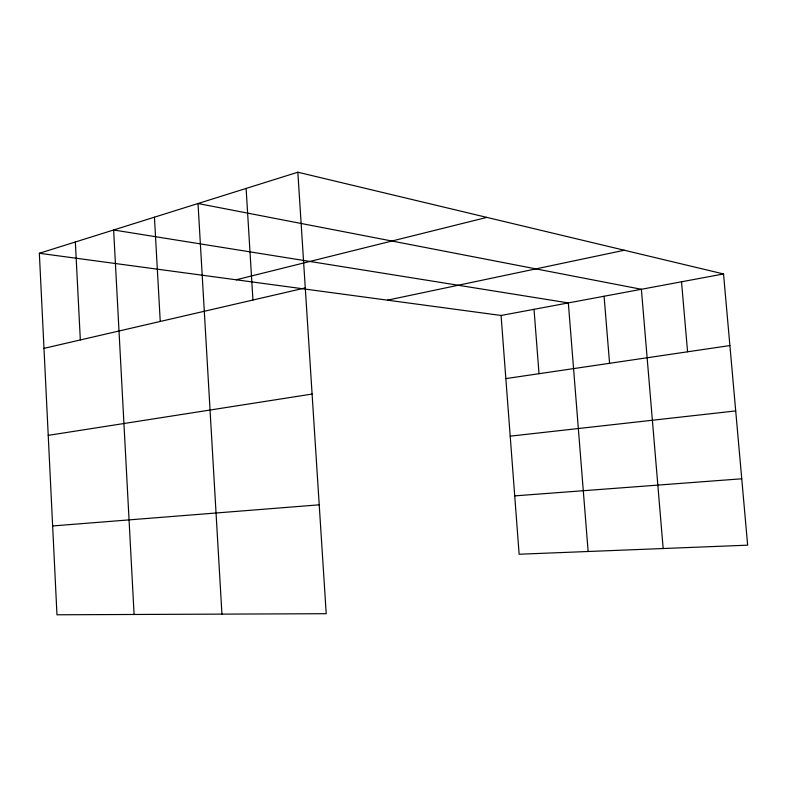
<?xml version="1.0" encoding="UTF-8"?>
<svg xmlns="http://www.w3.org/2000/svg" width="787" height="787" viewBox="0 0 787 787"><rect width="100%" height="100%" fill="white"/><g stroke="black" fill="none" stroke-linecap="round" stroke-linejoin="round"><path stroke-width="1.18" d="M39.35 253.276L297.84 172.215L723.528 273.955L747.65 545.175L519.135 554.235L501.073 315.469L39.35 253.276L56.969 614.785L326.212 613.703L297.84 172.215M236.189 279.788L486.848 217.389M43.983 348.356L305.277 287.914M387.44 300.162L624.337 250.246M501.073 315.469L723.528 273.955M48.223 435.368L312.095 394.061M505.844 378.596L729.893 345.562M510.202 436.155L735.707 410.922M52.64 525.952L319.217 504.821M514.728 495.879L741.748 478.791M681.522 281.795L687.572 351.799M663.166 548.529L641.375 289.282L198.019 203.518L221.934 614.116M604.082 296.246L609.571 363.299M588.135 551.5L568.332 302.916L113.633 229.981L134.085 614.48M534.019 309.321L539.016 373.707M246.115 188.437L252.942 300.024M154.439 217.182L160.243 321.46M75.345 241.983L80.333 339.945"/></g></svg>
